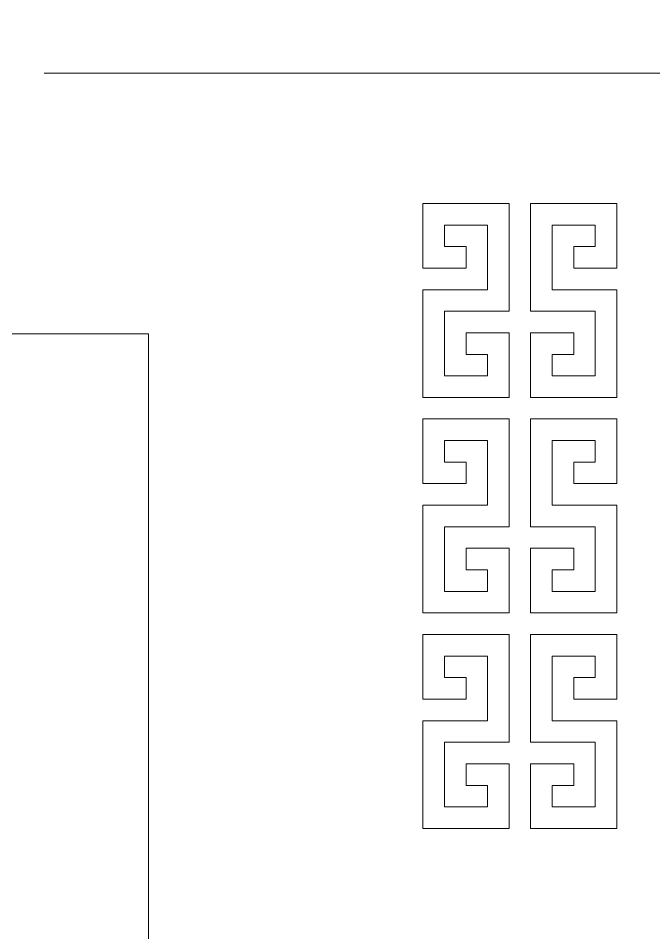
# Model space of a CAD drawing. Header units: centimetres. Extents: x -67.6 to -20.6, y -25.4 to 27.8.
# Drawn here: x -52.95 to -51.729, y -2.431 to -0.676 of the extents above; entities that cross this region are included whole.
import ezdxf

# ---------------------------------------------------------------- set-up
doc = ezdxf.new("R2010")
doc.units = ezdxf.units.CM
doc.header["$MEASUREMENT"] = 0
doc.layers.add('Layer 1', color=7, linetype='Continuous')

msp = doc.modelspace()

# ---------------------------------------------------------------- linework, layer by layer
at = {"layer": 'Layer 1', "color": 250, "lineweight": 9}
for points, knots in [([(-53.79952, -5.68124), (-53.79952, -5.68124), (-52.99952, -5.68124), (-52.99952, -5.68124), (-52.99952, -5.68124), (-52.99952, -3.68124), (-52.99952, -3.68124), (-52.99952, -3.68124), (-52.69952, -3.68124), (-52.69952, -3.68124), (-52.69952, -3.68124), (-52.69952, -1.28124), (-52.69952, -1.28124), (-52.69952, -1.28124), (-52.99952, -1.28124), (-52.99952, -1.28124), (-52.99952, -1.28124), (-52.99952, 1.45875), (-52.99952, 1.45875), (-52.99952, 1.45875), (-53.99952, 1.45875), (-53.99952, 1.45875), (-53.99952, 1.45875), (-53.99952, 1.75875), (-53.99952, 1.75875), (-53.99952, 1.75875), (-52.99952, 1.75875), (-52.99952, 1.75875), (-52.99952, 1.75875), (-52.99952, 5.21876), (-52.99952, 5.21876), (-52.99952, 5.21876), (-52.69952, 5.21876), (-52.69952, 5.21876), (-52.69952, 5.21876), (-52.69952, 6.71876), (-52.69952, 6.71876), (-52.69952, 6.71876), (-52.99952, 6.71876), (-52.99952, 6.71876), (-52.99952, 6.71876), (-52.99952, 9.11876), (-52.99952, 9.11876), (-52.99952, 9.11876), (-52.69952, 9.11876), (-52.69952, 9.11876), (-52.69952, 9.11876), (-52.69952, 9.71876), (-52.69952, 9.71876), (-52.69952, 9.71876), (-52.99952, 9.71876), (-52.99952, 9.71876), (-52.99952, 9.71876), (-59.99952, 9.71876), (-59.99952, 9.71876), (-59.99952, 9.71876), (-60.29952, 9.71876), (-60.29952, 9.71876), (-60.29952, 9.71876), (-60.29952, 9.11876), (-60.29952, 9.11876), (-60.29952, 9.11876), (-59.99952, 9.11876), (-59.99952, 9.11876), (-59.99952, 9.11876), (-59.99952, 6.71876), (-59.99952, 6.71876), (-59.99952, 6.71876), (-60.29952, 6.71876), (-60.29952, 6.71876), (-60.29952, 6.71876), (-60.29952, 5.21876), (-60.29952, 5.21876), (-60.29952, 5.21876), (-59.99952, 5.21876), (-59.99952, 5.21876), (-59.99952, 5.21876), (-59.99952, 1.75875), (-59.99952, 1.75875), (-59.99952, 1.75875), (-58.99952, 1.75875), (-58.99952, 1.75875), (-58.99952, 1.75875), (-58.99952, 1.45875), (-58.99952, 1.45875), (-58.99952, 1.45875), (-59.99952, 1.45875), (-59.99952, 1.45875), (-59.99952, 1.45875), (-59.99952, -1.28124), (-59.99952, -1.28124), (-59.99952, -1.28124), (-60.29952, -1.28124), (-60.29952, -1.28124), (-60.29952, -1.28124), (-60.29952, -3.68124), (-60.29952, -3.68124), (-60.29952, -3.68124), (-59.99952, -3.68124), (-59.99952, -3.68124), (-59.99952, -3.68124), (-59.99952, -5.68124), (-59.99952, -5.68124), (-59.99952, -5.68124), (-59.19952, -5.68124), (-59.19952, -5.68124), (-59.08952, -5.68124), (-58.99952, -5.59124), (-58.99952, -5.48124), (-58.99952, -5.48124), (-58.99952, -5.18124), (-58.99952, -5.18124), (-58.99952, -4.35624), (-58.32452, -3.68124), (-57.49952, -3.68124), (-56.72098, -3.68124), (-56.2623, -3.68124), (-55.49952, -3.68124), (-54.67452, -3.68124), (-53.99952, -4.35627), (-53.99952, -5.18124), (-53.99952, -5.18124), (-53.99952, -5.48124), (-53.99952, -5.48124), (-53.99952, -5.59124), (-53.90952, -5.68124), (-53.79952, -5.68124)], [0, 0, 0, 0, 0.0238095, 0.0238095, 0.0238095, 0.047619, 0.047619, 0.047619, 0.0714286, 0.0714286, 0.0714286, 0.0952381, 0.0952381, 0.0952381, 0.1190476, 0.1190476, 0.1190476, 0.1428571, 0.1428571, 0.1428571, 0.1666667, 0.1666667, 0.1666667, 0.1904762, 0.1904762, 0.1904762, 0.2142857, 0.2142857, 0.2142857, 0.2380952, 0.2380952, 0.2380952, 0.2619048, 0.2619048, 0.2619048, 0.2857143, 0.2857143, 0.2857143, 0.3095238, 0.3095238, 0.3095238, 0.3333333, 0.3333333, 0.3333333, 0.3571429, 0.3571429, 0.3571429, 0.3809524, 0.3809524, 0.3809524, 0.4047619, 0.4047619, 0.4047619, 0.4285714, 0.4285714, 0.4285714, 0.452381, 0.452381, 0.452381, 0.4761905, 0.4761905, 0.4761905, 0.5, 0.5, 0.5, 0.5238095, 0.5238095, 0.5238095, 0.547619, 0.547619, 0.547619, 0.5714286, 0.5714286, 0.5714286, 0.5952381, 0.5952381, 0.5952381, 0.6190476, 0.6190476, 0.6190476, 0.6428571, 0.6428571, 0.6428571, 0.6666667, 0.6666667, 0.6666667, 0.6904762, 0.6904762, 0.6904762, 0.7142857, 0.7142857, 0.7142857, 0.7380952, 0.7380952, 0.7380952, 0.7619048, 0.7619048, 0.7619048, 0.7857143, 0.7857143, 0.7857143, 0.8095238, 0.8095238, 0.8095238, 0.8333333, 0.8333333, 0.8333333, 0.8571429, 0.8571429, 0.8571429, 0.8809524, 0.8809524, 0.8809524, 0.9047619, 0.9047619, 0.9047619, 0.9285714, 0.9285714, 0.9285714, 0.952381, 0.952381, 0.952381, 0.9761905, 0.9761905, 0.9761905, 1, 1, 1, 1]), ([(-45.29952, -5.68124), (-45.29952, -5.68124), (-46.49952, -5.68124), (-46.49952, -5.68124), (-46.60952, -5.68124), (-46.69952, -5.59124), (-46.69952, -5.48124), (-46.69952, -5.48124), (-46.69952, -5.18124), (-46.69952, -5.18124), (-46.69952, -4.35624), (-47.37452, -3.68124), (-48.19952, -3.68124), (-48.19952, -3.68124), (-49.04952, -3.68124), (-49.04952, -3.68124), (-49.04952, -3.68124), (-49.04952, -3.38124), (-49.04952, -3.38124), (-49.04952, -3.38124), (-49.34952, -3.38124), (-49.34952, -3.38124), (-49.34952, -3.38124), (-49.34952, -3.68124), (-49.34952, -3.68124), (-49.34952, -3.68124), (-50.19952, -3.68124), (-50.19952, -3.68124), (-51.02452, -3.68124), (-51.69952, -4.35627), (-51.69952, -5.18124), (-51.69952, -5.18124), (-51.69952, -5.48124), (-51.69952, -5.48124), (-51.69952, -5.59124), (-51.78952, -5.68124), (-51.89952, -5.68124), (-51.89952, -5.68124), (-52.99952, -5.68124), (-52.99952, -5.68124), (-52.99952, -5.68124), (-52.99952, -3.68124), (-52.99952, -3.68124), (-52.99952, -3.68124), (-52.69952, -3.68124), (-52.69952, -3.68124), (-52.69952, -3.68124), (-52.69952, -1.28124), (-52.69952, -1.28124), (-52.69952, -1.28124), (-52.99952, -1.28124), (-52.99952, -1.28124), (-52.99952, -1.28124), (-52.99952, 1.45875), (-52.99952, 1.45875), (-52.99952, 1.45875), (-52.99952, 1.75875), (-52.99952, 1.75875), (-52.99952, 1.75875), (-52.99952, 5.21876), (-52.99952, 5.21876), (-52.99952, 5.21876), (-52.69952, 5.21876), (-52.69952, 5.21876), (-52.69952, 5.21876), (-52.69952, 6.71876), (-52.69952, 6.71876), (-52.69952, 6.71876), (-52.99952, 6.71876), (-52.99952, 6.71876), (-52.99952, 6.71876), (-52.99952, 9.11876), (-52.99952, 9.11876), (-52.99952, 9.11876), (-52.69952, 9.11876), (-52.69952, 9.11876), (-52.69952, 9.11876), (-52.69952, 9.71876), (-52.69952, 9.71876), (-52.69952, 9.71876), (-45.59952, 9.71876), (-45.59952, 9.71876)], [0, 0, 0, 0, 0.037037, 0.037037, 0.037037, 0.0740741, 0.0740741, 0.0740741, 0.1111111, 0.1111111, 0.1111111, 0.1481481, 0.1481481, 0.1481481, 0.1851852, 0.1851852, 0.1851852, 0.2222222, 0.2222222, 0.2222222, 0.2592593, 0.2592593, 0.2592593, 0.2962963, 0.2962963, 0.2962963, 0.3333333, 0.3333333, 0.3333333, 0.3703704, 0.3703704, 0.3703704, 0.4074074, 0.4074074, 0.4074074, 0.4444444, 0.4444444, 0.4444444, 0.4814815, 0.4814815, 0.4814815, 0.5185185, 0.5185185, 0.5185185, 0.5555556, 0.5555556, 0.5555556, 0.5925926, 0.5925926, 0.5925926, 0.6296296, 0.6296296, 0.6296296, 0.6666667, 0.6666667, 0.6666667, 0.7037037, 0.7037037, 0.7037037, 0.7407407, 0.7407407, 0.7407407, 0.7777778, 0.7777778, 0.7777778, 0.8148148, 0.8148148, 0.8148148, 0.8518519, 0.8518519, 0.8518519, 0.8888889, 0.8888889, 0.8888889, 0.9259259, 0.9259259, 0.9259259, 0.962963, 0.962963, 0.962963, 1, 1, 1, 1])]:
    msp.add_open_spline(points, degree=3, knots=knots, dxfattribs=at)
at = {"layer": 'Layer 1', "color": 240, "lineweight": 9}
msp.add_open_spline([(-52.89952, -0.78124), (-52.89952, -0.78124), (-38.29952, -0.78124), (-38.29952, -0.78124)], degree=3, dxfattribs=at)
for points in [[(-52.17193, -1.03122), (-52.11676, -1.03122), (-52.06159, -1.03122), (-52.00642, -1.03122), (-52.00642, -1.10019), (-52.00642, -1.16915), (-52.00642, -1.23812), (-52.04779, -1.23812), (-52.08917, -1.23812), (-52.13055, -1.23812), (-52.13055, -1.2795), (-52.13055, -1.32088), (-52.13055, -1.36226), (-52.13055, -1.36226), (-52.04779, -1.36226), (-52.04779, -1.36226), (-52.04779, -1.36226), (-52.04779, -1.32088), (-52.04779, -1.32088), (-52.04779, -1.32088), (-52.08917, -1.32088), (-52.08917, -1.32088), (-52.08917, -1.32088), (-52.08917, -1.2795), (-52.08917, -1.2795), (-52.08917, -1.2795), (-52.00642, -1.2795), (-52.00642, -1.2795), (-52.00642, -1.32088), (-52.00642, -1.36226), (-52.00642, -1.40364), (-52.06159, -1.40364), (-52.11676, -1.40364), (-52.17193, -1.40364), (-52.17193, -1.33467), (-52.17193, -1.2657), (-52.17193, -1.19674), (-52.13055, -1.19674), (-52.08917, -1.19674), (-52.04779, -1.19674), (-52.04779, -1.15536), (-52.04779, -1.11398), (-52.04779, -1.0726), (-52.04779, -1.0726), (-52.13055, -1.0726), (-52.13055, -1.0726), (-52.13055, -1.0726), (-52.13055, -1.11398), (-52.13055, -1.11398), (-52.13055, -1.11398), (-52.08917, -1.11398), (-52.08917, -1.11398), (-52.08917, -1.11398), (-52.08917, -1.15536), (-52.08917, -1.15536), (-52.08917, -1.15536), (-52.17193, -1.15536), (-52.17193, -1.15536), (-52.17193, -1.11398), (-52.17193, -1.0726), (-52.17193, -1.03122)], [(-52.17193, -1.03122), (-52.11676, -1.03122), (-52.06159, -1.03122), (-52.00642, -1.03122), (-52.00642, -1.10019), (-52.00642, -1.16915), (-52.00642, -1.23812), (-52.04779, -1.23812), (-52.08917, -1.23812), (-52.13055, -1.23812), (-52.13055, -1.2795), (-52.13055, -1.32088), (-52.13055, -1.36226), (-52.13055, -1.36226), (-52.04779, -1.36226), (-52.04779, -1.36226), (-52.04779, -1.36226), (-52.04779, -1.32088), (-52.04779, -1.32088), (-52.04779, -1.32088), (-52.08917, -1.32088), (-52.08917, -1.32088), (-52.08917, -1.32088), (-52.08917, -1.2795), (-52.08917, -1.2795), (-52.08917, -1.2795), (-52.00642, -1.2795), (-52.00642, -1.2795), (-52.00642, -1.32088), (-52.00642, -1.36226), (-52.00642, -1.40364), (-52.06159, -1.40364), (-52.11676, -1.40364), (-52.17193, -1.40364), (-52.17193, -1.33467), (-52.17193, -1.2657), (-52.17193, -1.19674), (-52.13055, -1.19674), (-52.08917, -1.19674), (-52.04779, -1.19674), (-52.04779, -1.15536), (-52.04779, -1.11398), (-52.04779, -1.0726), (-52.04779, -1.0726), (-52.13055, -1.0726), (-52.13055, -1.0726), (-52.13055, -1.0726), (-52.13055, -1.11398), (-52.13055, -1.11398), (-52.13055, -1.11398), (-52.08917, -1.11398), (-52.08917, -1.11398), (-52.08917, -1.11398), (-52.08917, -1.15536), (-52.08917, -1.15536), (-52.08917, -1.15536), (-52.17193, -1.15536), (-52.17193, -1.15536), (-52.17193, -1.11398), (-52.17193, -1.0726), (-52.17193, -1.03122)], [(-51.79952, -1.03122), (-51.85469, -1.03122), (-51.90987, -1.03122), (-51.96504, -1.03122), (-51.96504, -1.10019), (-51.96504, -1.16915), (-51.96504, -1.23812), (-51.92366, -1.23812), (-51.88228, -1.23812), (-51.8409, -1.23812), (-51.8409, -1.2795), (-51.8409, -1.32088), (-51.8409, -1.36226), (-51.8409, -1.36226), (-51.92366, -1.36226), (-51.92366, -1.36226), (-51.92366, -1.36226), (-51.92366, -1.32088), (-51.92366, -1.32088), (-51.92366, -1.32088), (-51.88228, -1.32088), (-51.88228, -1.32088), (-51.88228, -1.32088), (-51.88228, -1.2795), (-51.88228, -1.2795), (-51.88228, -1.2795), (-51.96504, -1.2795), (-51.96504, -1.2795), (-51.96504, -1.32088), (-51.96504, -1.36226), (-51.96504, -1.40364), (-51.90987, -1.40364), (-51.85469, -1.40364), (-51.79952, -1.40364), (-51.79952, -1.33467), (-51.79952, -1.2657), (-51.79952, -1.19674), (-51.8409, -1.19674), (-51.88228, -1.19674), (-51.92366, -1.19674), (-51.92366, -1.15536), (-51.92366, -1.11398), (-51.92366, -1.0726), (-51.92366, -1.0726), (-51.8409, -1.0726), (-51.8409, -1.0726), (-51.8409, -1.0726), (-51.8409, -1.11398), (-51.8409, -1.11398), (-51.8409, -1.11398), (-51.88228, -1.11398), (-51.88228, -1.11398), (-51.88228, -1.11398), (-51.88228, -1.15536), (-51.88228, -1.15536), (-51.88228, -1.15536), (-51.79952, -1.15536), (-51.79952, -1.15536), (-51.79952, -1.11398), (-51.79952, -1.0726), (-51.79952, -1.03122)], [(-51.79952, -1.03122), (-51.85469, -1.03122), (-51.90987, -1.03122), (-51.96504, -1.03122), (-51.96504, -1.10019), (-51.96504, -1.16915), (-51.96504, -1.23812), (-51.92366, -1.23812), (-51.88228, -1.23812), (-51.8409, -1.23812), (-51.8409, -1.2795), (-51.8409, -1.32088), (-51.8409, -1.36226), (-51.8409, -1.36226), (-51.92366, -1.36226), (-51.92366, -1.36226), (-51.92366, -1.36226), (-51.92366, -1.32088), (-51.92366, -1.32088), (-51.92366, -1.32088), (-51.88228, -1.32088), (-51.88228, -1.32088), (-51.88228, -1.32088), (-51.88228, -1.2795), (-51.88228, -1.2795), (-51.88228, -1.2795), (-51.96504, -1.2795), (-51.96504, -1.2795), (-51.96504, -1.32088), (-51.96504, -1.36226), (-51.96504, -1.40364), (-51.90987, -1.40364), (-51.85469, -1.40364), (-51.79952, -1.40364), (-51.79952, -1.33467), (-51.79952, -1.2657), (-51.79952, -1.19674), (-51.8409, -1.19674), (-51.88228, -1.19674), (-51.92366, -1.19674), (-51.92366, -1.15536), (-51.92366, -1.11398), (-51.92366, -1.0726), (-51.92366, -1.0726), (-51.8409, -1.0726), (-51.8409, -1.0726), (-51.8409, -1.0726), (-51.8409, -1.11398), (-51.8409, -1.11398), (-51.8409, -1.11398), (-51.88228, -1.11398), (-51.88228, -1.11398), (-51.88228, -1.11398), (-51.88228, -1.15536), (-51.88228, -1.15536), (-51.88228, -1.15536), (-51.79952, -1.15536), (-51.79952, -1.15536), (-51.79952, -1.11398), (-51.79952, -1.0726), (-51.79952, -1.03122)], [(-52.17193, -1.44501), (-52.11676, -1.44501), (-52.06159, -1.44501), (-52.00642, -1.44501), (-52.00642, -1.51398), (-52.00642, -1.58295), (-52.00642, -1.65191), (-52.04779, -1.65191), (-52.08917, -1.65191), (-52.13055, -1.65191), (-52.13055, -1.69329), (-52.13055, -1.73467), (-52.13055, -1.77605), (-52.13055, -1.77605), (-52.04779, -1.77605), (-52.04779, -1.77605), (-52.04779, -1.77605), (-52.04779, -1.73467), (-52.04779, -1.73467), (-52.04779, -1.73467), (-52.08917, -1.73467), (-52.08917, -1.73467), (-52.08917, -1.73467), (-52.08917, -1.69329), (-52.08917, -1.69329), (-52.08917, -1.69329), (-52.00642, -1.69329), (-52.00642, -1.69329), (-52.00642, -1.73467), (-52.00642, -1.77605), (-52.00642, -1.81743), (-52.06159, -1.81743), (-52.11676, -1.81743), (-52.17193, -1.81743), (-52.17193, -1.74846), (-52.17193, -1.6795), (-52.17193, -1.61053), (-52.13055, -1.61053), (-52.08917, -1.61053), (-52.04779, -1.61053), (-52.04779, -1.56915), (-52.04779, -1.52777), (-52.04779, -1.48639), (-52.04779, -1.48639), (-52.13055, -1.48639), (-52.13055, -1.48639), (-52.13055, -1.48639), (-52.13055, -1.52777), (-52.13055, -1.52777), (-52.13055, -1.52777), (-52.08917, -1.52777), (-52.08917, -1.52777), (-52.08917, -1.52777), (-52.08917, -1.56915), (-52.08917, -1.56915), (-52.08917, -1.56915), (-52.17193, -1.56915), (-52.17193, -1.56915), (-52.17193, -1.52777), (-52.17193, -1.48639), (-52.17193, -1.44501)], [(-52.17193, -1.44501), (-52.11676, -1.44501), (-52.06159, -1.44501), (-52.00642, -1.44501), (-52.00642, -1.51398), (-52.00642, -1.58295), (-52.00642, -1.65191), (-52.04779, -1.65191), (-52.08917, -1.65191), (-52.13055, -1.65191), (-52.13055, -1.69329), (-52.13055, -1.73467), (-52.13055, -1.77605), (-52.13055, -1.77605), (-52.04779, -1.77605), (-52.04779, -1.77605), (-52.04779, -1.77605), (-52.04779, -1.73467), (-52.04779, -1.73467), (-52.04779, -1.73467), (-52.08917, -1.73467), (-52.08917, -1.73467), (-52.08917, -1.73467), (-52.08917, -1.69329), (-52.08917, -1.69329), (-52.08917, -1.69329), (-52.00642, -1.69329), (-52.00642, -1.69329), (-52.00642, -1.73467), (-52.00642, -1.77605), (-52.00642, -1.81743), (-52.06159, -1.81743), (-52.11676, -1.81743), (-52.17193, -1.81743), (-52.17193, -1.74846), (-52.17193, -1.6795), (-52.17193, -1.61053), (-52.13055, -1.61053), (-52.08917, -1.61053), (-52.04779, -1.61053), (-52.04779, -1.56915), (-52.04779, -1.52777), (-52.04779, -1.48639), (-52.04779, -1.48639), (-52.13055, -1.48639), (-52.13055, -1.48639), (-52.13055, -1.48639), (-52.13055, -1.52777), (-52.13055, -1.52777), (-52.13055, -1.52777), (-52.08917, -1.52777), (-52.08917, -1.52777), (-52.08917, -1.52777), (-52.08917, -1.56915), (-52.08917, -1.56915), (-52.08917, -1.56915), (-52.17193, -1.56915), (-52.17193, -1.56915), (-52.17193, -1.52777), (-52.17193, -1.48639), (-52.17193, -1.44501)], [(-51.79952, -1.44501), (-51.85469, -1.44501), (-51.90987, -1.44501), (-51.96504, -1.44501), (-51.96504, -1.51398), (-51.96504, -1.58295), (-51.96504, -1.65191), (-51.92366, -1.65191), (-51.88228, -1.65191), (-51.8409, -1.65191), (-51.8409, -1.69329), (-51.8409, -1.73467), (-51.8409, -1.77605), (-51.8409, -1.77605), (-51.92366, -1.77605), (-51.92366, -1.77605), (-51.92366, -1.77605), (-51.92366, -1.73467), (-51.92366, -1.73467), (-51.92366, -1.73467), (-51.88228, -1.73467), (-51.88228, -1.73467), (-51.88228, -1.73467), (-51.88228, -1.69329), (-51.88228, -1.69329), (-51.88228, -1.69329), (-51.96504, -1.69329), (-51.96504, -1.69329), (-51.96504, -1.73467), (-51.96504, -1.77605), (-51.96504, -1.81743), (-51.90987, -1.81743), (-51.85469, -1.81743), (-51.79952, -1.81743), (-51.79952, -1.74846), (-51.79952, -1.6795), (-51.79952, -1.61053), (-51.8409, -1.61053), (-51.88228, -1.61053), (-51.92366, -1.61053), (-51.92366, -1.56915), (-51.92366, -1.52777), (-51.92366, -1.48639), (-51.92366, -1.48639), (-51.8409, -1.48639), (-51.8409, -1.48639), (-51.8409, -1.48639), (-51.8409, -1.52777), (-51.8409, -1.52777), (-51.8409, -1.52777), (-51.88228, -1.52777), (-51.88228, -1.52777), (-51.88228, -1.52777), (-51.88228, -1.56915), (-51.88228, -1.56915), (-51.88228, -1.56915), (-51.79952, -1.56915), (-51.79952, -1.56915), (-51.79952, -1.52777), (-51.79952, -1.48639), (-51.79952, -1.44501)], [(-51.79952, -1.44501), (-51.85469, -1.44501), (-51.90987, -1.44501), (-51.96504, -1.44501), (-51.96504, -1.51398), (-51.96504, -1.58295), (-51.96504, -1.65191), (-51.92366, -1.65191), (-51.88228, -1.65191), (-51.8409, -1.65191), (-51.8409, -1.69329), (-51.8409, -1.73467), (-51.8409, -1.77605), (-51.8409, -1.77605), (-51.92366, -1.77605), (-51.92366, -1.77605), (-51.92366, -1.77605), (-51.92366, -1.73467), (-51.92366, -1.73467), (-51.92366, -1.73467), (-51.88228, -1.73467), (-51.88228, -1.73467), (-51.88228, -1.73467), (-51.88228, -1.69329), (-51.88228, -1.69329), (-51.88228, -1.69329), (-51.96504, -1.69329), (-51.96504, -1.69329), (-51.96504, -1.73467), (-51.96504, -1.77605), (-51.96504, -1.81743), (-51.90987, -1.81743), (-51.85469, -1.81743), (-51.79952, -1.81743), (-51.79952, -1.74846), (-51.79952, -1.6795), (-51.79952, -1.61053), (-51.8409, -1.61053), (-51.88228, -1.61053), (-51.92366, -1.61053), (-51.92366, -1.56915), (-51.92366, -1.52777), (-51.92366, -1.48639), (-51.92366, -1.48639), (-51.8409, -1.48639), (-51.8409, -1.48639), (-51.8409, -1.48639), (-51.8409, -1.52777), (-51.8409, -1.52777), (-51.8409, -1.52777), (-51.88228, -1.52777), (-51.88228, -1.52777), (-51.88228, -1.52777), (-51.88228, -1.56915), (-51.88228, -1.56915), (-51.88228, -1.56915), (-51.79952, -1.56915), (-51.79952, -1.56915), (-51.79952, -1.52777), (-51.79952, -1.48639), (-51.79952, -1.44501)], [(-52.17193, -1.85881), (-52.11676, -1.85881), (-52.06159, -1.85881), (-52.00642, -1.85881), (-52.00642, -1.92777), (-52.00642, -1.99674), (-52.00642, -2.06571), (-52.04779, -2.06571), (-52.08917, -2.06571), (-52.13055, -2.06571), (-52.13055, -2.10708), (-52.13055, -2.14846), (-52.13055, -2.18984), (-52.13055, -2.18984), (-52.04779, -2.18984), (-52.04779, -2.18984), (-52.04779, -2.18984), (-52.04779, -2.14846), (-52.04779, -2.14846), (-52.04779, -2.14846), (-52.08917, -2.14846), (-52.08917, -2.14846), (-52.08917, -2.14846), (-52.08917, -2.10708), (-52.08917, -2.10708), (-52.08917, -2.10708), (-52.00642, -2.10708), (-52.00642, -2.10708), (-52.00642, -2.14846), (-52.00642, -2.18984), (-52.00642, -2.23122), (-52.06159, -2.23122), (-52.11676, -2.23122), (-52.17193, -2.23122), (-52.17193, -2.16226), (-52.17193, -2.09329), (-52.17193, -2.02433), (-52.13055, -2.02433), (-52.08917, -2.02433), (-52.04779, -2.02433), (-52.04779, -1.98295), (-52.04779, -1.94157), (-52.04779, -1.90019), (-52.04779, -1.90019), (-52.13055, -1.90019), (-52.13055, -1.90019), (-52.13055, -1.90019), (-52.13055, -1.94157), (-52.13055, -1.94157), (-52.13055, -1.94157), (-52.08917, -1.94157), (-52.08917, -1.94157), (-52.08917, -1.94157), (-52.08917, -1.98295), (-52.08917, -1.98295), (-52.08917, -1.98295), (-52.17193, -1.98295), (-52.17193, -1.98295), (-52.17193, -1.94157), (-52.17193, -1.90019), (-52.17193, -1.85881)], [(-52.17193, -1.85881), (-52.11676, -1.85881), (-52.06159, -1.85881), (-52.00642, -1.85881), (-52.00642, -1.92777), (-52.00642, -1.99674), (-52.00642, -2.06571), (-52.04779, -2.06571), (-52.08917, -2.06571), (-52.13055, -2.06571), (-52.13055, -2.10708), (-52.13055, -2.14846), (-52.13055, -2.18984), (-52.13055, -2.18984), (-52.04779, -2.18984), (-52.04779, -2.18984), (-52.04779, -2.18984), (-52.04779, -2.14846), (-52.04779, -2.14846), (-52.04779, -2.14846), (-52.08917, -2.14846), (-52.08917, -2.14846), (-52.08917, -2.14846), (-52.08917, -2.10708), (-52.08917, -2.10708), (-52.08917, -2.10708), (-52.00642, -2.10708), (-52.00642, -2.10708), (-52.00642, -2.14846), (-52.00642, -2.18984), (-52.00642, -2.23122), (-52.06159, -2.23122), (-52.11676, -2.23122), (-52.17193, -2.23122), (-52.17193, -2.16226), (-52.17193, -2.09329), (-52.17193, -2.02433), (-52.13055, -2.02433), (-52.08917, -2.02433), (-52.04779, -2.02433), (-52.04779, -1.98295), (-52.04779, -1.94157), (-52.04779, -1.90019), (-52.04779, -1.90019), (-52.13055, -1.90019), (-52.13055, -1.90019), (-52.13055, -1.90019), (-52.13055, -1.94157), (-52.13055, -1.94157), (-52.13055, -1.94157), (-52.08917, -1.94157), (-52.08917, -1.94157), (-52.08917, -1.94157), (-52.08917, -1.98295), (-52.08917, -1.98295), (-52.08917, -1.98295), (-52.17193, -1.98295), (-52.17193, -1.98295), (-52.17193, -1.94157), (-52.17193, -1.90019), (-52.17193, -1.85881)], [(-51.79952, -1.85881), (-51.85469, -1.85881), (-51.90987, -1.85881), (-51.96504, -1.85881), (-51.96504, -1.92777), (-51.96504, -1.99674), (-51.96504, -2.06571), (-51.92366, -2.06571), (-51.88228, -2.06571), (-51.8409, -2.06571), (-51.8409, -2.10708), (-51.8409, -2.14846), (-51.8409, -2.18984), (-51.8409, -2.18984), (-51.92366, -2.18984), (-51.92366, -2.18984), (-51.92366, -2.18984), (-51.92366, -2.14846), (-51.92366, -2.14846), (-51.92366, -2.14846), (-51.88228, -2.14846), (-51.88228, -2.14846), (-51.88228, -2.14846), (-51.88228, -2.10708), (-51.88228, -2.10708), (-51.88228, -2.10708), (-51.96504, -2.10708), (-51.96504, -2.10708), (-51.96504, -2.14846), (-51.96504, -2.18984), (-51.96504, -2.23122), (-51.90987, -2.23122), (-51.85469, -2.23122), (-51.79952, -2.23122), (-51.79952, -2.16226), (-51.79952, -2.09329), (-51.79952, -2.02433), (-51.8409, -2.02433), (-51.88228, -2.02433), (-51.92366, -2.02433), (-51.92366, -1.98295), (-51.92366, -1.94157), (-51.92366, -1.90019), (-51.92366, -1.90019), (-51.8409, -1.90019), (-51.8409, -1.90019), (-51.8409, -1.90019), (-51.8409, -1.94157), (-51.8409, -1.94157), (-51.8409, -1.94157), (-51.88228, -1.94157), (-51.88228, -1.94157), (-51.88228, -1.94157), (-51.88228, -1.98295), (-51.88228, -1.98295), (-51.88228, -1.98295), (-51.79952, -1.98295), (-51.79952, -1.98295), (-51.79952, -1.94157), (-51.79952, -1.90019), (-51.79952, -1.85881)], [(-51.79952, -1.85881), (-51.85469, -1.85881), (-51.90987, -1.85881), (-51.96504, -1.85881), (-51.96504, -1.92777), (-51.96504, -1.99674), (-51.96504, -2.06571), (-51.92366, -2.06571), (-51.88228, -2.06571), (-51.8409, -2.06571), (-51.8409, -2.10708), (-51.8409, -2.14846), (-51.8409, -2.18984), (-51.8409, -2.18984), (-51.92366, -2.18984), (-51.92366, -2.18984), (-51.92366, -2.18984), (-51.92366, -2.14846), (-51.92366, -2.14846), (-51.92366, -2.14846), (-51.88228, -2.14846), (-51.88228, -2.14846), (-51.88228, -2.14846), (-51.88228, -2.10708), (-51.88228, -2.10708), (-51.88228, -2.10708), (-51.96504, -2.10708), (-51.96504, -2.10708), (-51.96504, -2.14846), (-51.96504, -2.18984), (-51.96504, -2.23122), (-51.90987, -2.23122), (-51.85469, -2.23122), (-51.79952, -2.23122), (-51.79952, -2.16226), (-51.79952, -2.09329), (-51.79952, -2.02433), (-51.8409, -2.02433), (-51.88228, -2.02433), (-51.92366, -2.02433), (-51.92366, -1.98295), (-51.92366, -1.94157), (-51.92366, -1.90019), (-51.92366, -1.90019), (-51.8409, -1.90019), (-51.8409, -1.90019), (-51.8409, -1.90019), (-51.8409, -1.94157), (-51.8409, -1.94157), (-51.8409, -1.94157), (-51.88228, -1.94157), (-51.88228, -1.94157), (-51.88228, -1.94157), (-51.88228, -1.98295), (-51.88228, -1.98295), (-51.88228, -1.98295), (-51.79952, -1.98295), (-51.79952, -1.98295), (-51.79952, -1.94157), (-51.79952, -1.90019), (-51.79952, -1.85881)]]:
    msp.add_open_spline(points, degree=3, knots=[0, 0, 0, 0, 0.05, 0.05, 0.05, 0.1, 0.1, 0.1, 0.15, 0.15, 0.15, 0.2, 0.2, 0.2, 0.25, 0.25, 0.25, 0.3, 0.3, 0.3, 0.35, 0.35, 0.35, 0.4, 0.4, 0.4, 0.45, 0.45, 0.45, 0.5, 0.5, 0.5, 0.55, 0.55, 0.55, 0.6, 0.6, 0.6, 0.65, 0.65, 0.65, 0.7, 0.7, 0.7, 0.75, 0.75, 0.75, 0.8, 0.8, 0.8, 0.85, 0.85, 0.85, 0.9, 0.9, 0.9, 0.95, 0.95, 0.95, 1, 1, 1, 1], dxfattribs=at)

doc.saveas('drawing.dxf')
